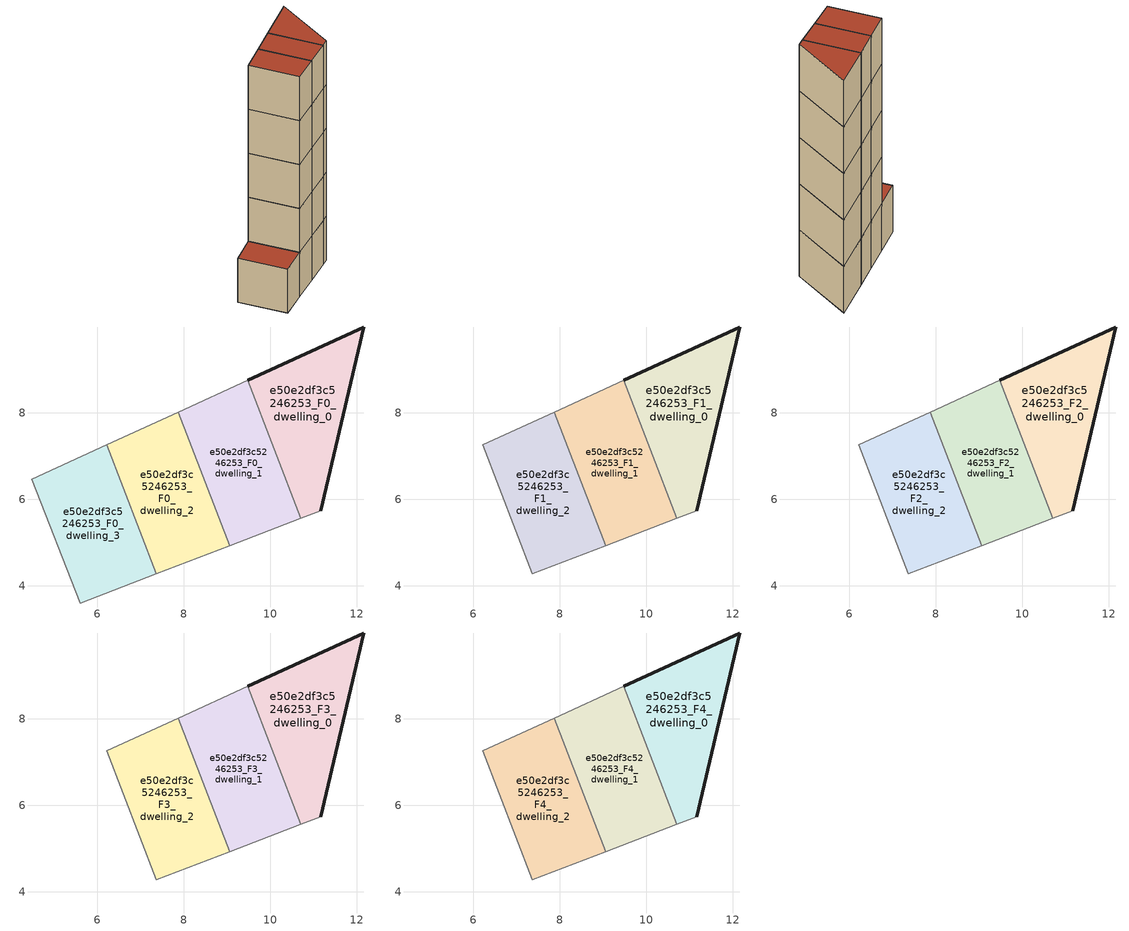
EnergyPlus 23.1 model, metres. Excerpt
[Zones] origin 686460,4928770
e50e2df3c5246253_F0_dwelling_0
 floor ground (EU_floor_Construction): 11.17,5.74 12.17,9.99 9.48,8.75 10.71,5.56 z0
 wall outside (EU_wall_Construction): 9.48,8.75 12.17,9.99 11.17,5.74 z0:3
 wall adiabatic (EU_wall_Construction): 11.17,5.74 10.71,5.56 z0:3
 wall to e50e2df3c5246253_F0_dwelling_1 (EU_wall_Construction): 10.71,5.56 9.48,8.75 z0:3
e50e2df3c5246253_F0_dwelling_1
 floor ground (EU_floor_Construction): 10.71,5.56 9.48,8.75 7.87,8.02 9.06,4.93 z0
 wall adiabatic (EU_wall_Construction): 7.87,8.02 9.48,8.75 / 10.71,5.56 9.06,4.93 z0:3
 wall to e50e2df3c5246253_F0_dwelling_2 (EU_wall_Construction): 9.06,4.93 7.87,8.02 z0:3
e50e2df3c5246253_F0_dwelling_2
 floor ground (EU_floor_Construction): 9.06,4.93 7.87,8.02 6.21,7.26 7.36,4.27 z0
 wall adiabatic (EU_wall_Construction): 6.21,7.26 7.87,8.02 / 9.06,4.93 7.36,4.27 z0:3
 wall to e50e2df3c5246253_F0_dwelling_3 (EU_wall_Construction): 7.36,4.27 6.21,7.26 z0:3
e50e2df3c5246253_F0_dwelling_3
 floor ground (EU_floor_Construction): 7.36,4.27 6.21,7.26 4.48,6.46 5.6,3.6 z0
 wall adiabatic (EU_wall_Construction): 7.36,4.27 5.6,3.6 4.48,6.46 6.21,7.26 z0:3
 roof outside (EU_roof_Construction): 6.21,7.26 7.36,4.27 5.6,3.6 4.48,6.46 z3
e50e2df3c5246253_F1_dwelling_0
 floor to e50e2df3c5246253_F0_dwelling_0 (EU_floor_Construction): 11.17,5.74 12.17,9.99 9.48,8.75 10.71,5.56 z3
 wall outside (EU_wall_Construction): 9.48,8.75 12.17,9.99 11.17,5.74 z3:6
 wall adiabatic (EU_wall_Construction): 11.17,5.74 10.71,5.56 z3:6
 wall to e50e2df3c5246253_F1_dwelling_1 (EU_wall_Construction): 10.71,5.56 9.48,8.75 z3:6
e50e2df3c5246253_F1_dwelling_1
 floor to e50e2df3c5246253_F0_dwelling_1 (EU_floor_Construction): 10.71,5.56 9.48,8.75 7.87,8.02 9.06,4.93 z3
 wall adiabatic (EU_wall_Construction): 7.87,8.02 9.48,8.75 / 10.71,5.56 9.06,4.93 z3:6
 wall to e50e2df3c5246253_F1_dwelling_2 (EU_wall_Construction): 9.06,4.93 7.87,8.02 z3:6
e50e2df3c5246253_F1_dwelling_2
 floor to e50e2df3c5246253_F0_dwelling_2 (EU_floor_Construction): 9.06,4.93 7.87,8.02 6.21,7.26 7.36,4.27 z3
 wall adiabatic (EU_wall_Construction): 9.06,4.93 7.36,4.27 6.21,7.26 7.87,8.02 z3:6
e50e2df3c5246253_F2_dwelling_0
 floor to e50e2df3c5246253_F1_dwelling_0 (EU_floor_Construction): 11.17,5.74 12.17,9.99 9.48,8.75 10.71,5.56 z6
 wall outside (EU_wall_Construction): 9.48,8.75 12.17,9.99 11.17,5.74 z6:9
 wall adiabatic (EU_wall_Construction): 11.17,5.74 10.71,5.56 z6:9
 wall to e50e2df3c5246253_F2_dwelling_1 (EU_wall_Construction): 10.71,5.56 9.48,8.75 z6:9
e50e2df3c5246253_F2_dwelling_1
 floor to e50e2df3c5246253_F1_dwelling_1 (EU_floor_Construction): 10.71,5.56 9.48,8.75 7.87,8.02 9.06,4.93 z6
 wall adiabatic (EU_wall_Construction): 7.87,8.02 9.48,8.75 / 10.71,5.56 9.06,4.93 z6:9
 wall to e50e2df3c5246253_F2_dwelling_2 (EU_wall_Construction): 9.06,4.93 7.87,8.02 z6:9
e50e2df3c5246253_F2_dwelling_2
 floor to e50e2df3c5246253_F1_dwelling_2 (EU_floor_Construction): 9.06,4.93 7.87,8.02 6.21,7.26 7.36,4.27 z6
 wall adiabatic (EU_wall_Construction): 9.06,4.93 7.36,4.27 6.21,7.26 7.87,8.02 z6:9
e50e2df3c5246253_F3_dwelling_0
 floor to e50e2df3c5246253_F2_dwelling_0 (EU_floor_Construction): 11.17,5.74 12.17,9.99 9.48,8.75 10.71,5.56 z9
 wall outside (EU_wall_Construction): 9.48,8.75 12.17,9.99 11.17,5.74 z9:12
 wall adiabatic (EU_wall_Construction): 11.17,5.74 10.71,5.56 z9:12
 wall to e50e2df3c5246253_F3_dwelling_1 (EU_wall_Construction): 10.71,5.56 9.48,8.75 z9:12
e50e2df3c5246253_F3_dwelling_1
 floor to e50e2df3c5246253_F2_dwelling_1 (EU_floor_Construction): 10.71,5.56 9.48,8.75 7.87,8.02 9.06,4.93 z9
 wall adiabatic (EU_wall_Construction): 7.87,8.02 9.48,8.75 / 10.71,5.56 9.06,4.93 z9:12
 wall to e50e2df3c5246253_F3_dwelling_2 (EU_wall_Construction): 9.06,4.93 7.87,8.02 z9:12
e50e2df3c5246253_F3_dwelling_2
 floor to e50e2df3c5246253_F2_dwelling_2 (EU_floor_Construction): 9.06,4.93 7.87,8.02 6.21,7.26 7.36,4.27 z9
 wall adiabatic (EU_wall_Construction): 9.06,4.93 7.36,4.27 6.21,7.26 7.87,8.02 z9:12
e50e2df3c5246253_F4_dwelling_0
 floor to e50e2df3c5246253_F3_dwelling_0 (EU_floor_Construction): 11.17,5.74 12.17,9.99 9.48,8.75 10.71,5.56 z12
 wall outside (EU_wall_Construction): 9.48,8.75 12.17,9.99 11.17,5.74 z12:15
 wall adiabatic (EU_wall_Construction): 11.17,5.74 10.71,5.56 z12:15
 wall to e50e2df3c5246253_F4_dwelling_1 (EU_wall_Construction): 10.71,5.56 9.48,8.75 z12:15
 roof outside (EU_roof_Construction): 12.17,9.99 11.17,5.74 10.71,5.56 9.48,8.75 z15
e50e2df3c5246253_F4_dwelling_1
 floor to e50e2df3c5246253_F3_dwelling_1 (EU_floor_Construction): 10.71,5.56 9.48,8.75 7.87,8.02 9.06,4.93 z12
 wall adiabatic (EU_wall_Construction): 7.87,8.02 9.48,8.75 / 10.71,5.56 9.06,4.93 z12:15
 wall to e50e2df3c5246253_F4_dwelling_2 (EU_wall_Construction): 9.06,4.93 7.87,8.02 z12:15
 roof outside (EU_roof_Construction): 9.48,8.75 10.71,5.56 9.06,4.93 7.87,8.02 z15
e50e2df3c5246253_F4_dwelling_2
 floor to e50e2df3c5246253_F3_dwelling_2 (EU_floor_Construction): 9.06,4.93 7.87,8.02 6.21,7.26 7.36,4.27 z12
 wall adiabatic (EU_wall_Construction): 9.06,4.93 7.36,4.27 6.21,7.26 7.87,8.02 z12:15
 roof outside (EU_roof_Construction): 7.87,8.02 9.06,4.93 7.36,4.27 6.21,7.26 z15
[Building]
EU S2 Campaign: North Axis=0; Terrain=City; Solar Distribution=FullExterior
[Site:Location]
Bologna: Latitude=44.5; Longitude=11.25; Time Zone=1; Elevation=37
[SizingPeriod:WeatherFileDays]
AnnualSizingPeriod: Begin Month=1; Begin Day of Month=1; End Month=12; End Day of Month=31; Day of Week for Start Day=Monday; Use Weather File Daylight Saving Period=No; Use Weather File Rain and Snow Indicators=No
[MATERIAL]
EU_InternalMass_Material: Roughness=MediumRough; Thickness=0.1; Conductivity=1; Density=1800; Specific Heat=900; Thermal Absorptance=0.9; Solar Absorptance=0.7; Visible Absorptance=0.7
[MATERIAL:NOMASS] Roughness=MediumRough; Thermal Absorptance=0.9; Solar Absorptance=0.7; Visible Absorptance=0.7
Name | Thermal Resistance
EU_wall_NoMass | 0.905828
EU_roof_NoMass | 0.37593
EU_floor_NoMass | 0.67114
[CONSTRUCTION]
EU_wall_Construction: EU_wall_NoMass
EU_roof_Construction: EU_roof_NoMass
EU_floor_Construction: EU_floor_NoMass
EU_InternalMass_Construction: EU_InternalMass_Material
[ZONE] Type=1; Multiplier=1; Ceiling Height=autocalculate; Floor Area=autocalculate; Part of Total Floor Area=Yes
Name | Volume
e50e2df3c5246253_F0_dwelling_0; e50e2df3c5246253_F1_dwelling_0; e50e2df3c5246253_F2_dwelling_0; e50e2df3c5246253_F3_dwelling_0; e50e2df3c5246253_F4_dwelling_0 | 17.8044
e50e2df3c5246253_F0_dwelling_1; e50e2df3c5246253_F1_dwelling_1; e50e2df3c5246253_F2_dwelling_1; e50e2df3c5246253_F3_dwelling_1; e50e2df3c5246253_F4_dwelling_1 | 17.8059
e50e2df3c5246253_F0_dwelling_2; e50e2df3c5246253_F1_dwelling_2; e50e2df3c5246253_F2_dwelling_2; e50e2df3c5246253_F3_dwelling_2; e50e2df3c5246253_F4_dwelling_2; e50e2df3c5246253_F0_dwelling_3 | 17.8052
[INTERNALMASS] Construction=EU_InternalMass_Construction
Name | Zone or ZoneList | Surface Area
e50e2df3c5246253_F0_dwelling_0_EU_InternalMass | e50e2df3c5246253_F0_dwelling_0 | 5.93496
e50e2df3c5246253_F0_dwelling_1_EU_InternalMass | e50e2df3c5246253_F0_dwelling_1 | 5.93516
e50e2df3c5246253_F0_dwelling_2_EU_InternalMass | e50e2df3c5246253_F0_dwelling_2 | 5.93466
e50e2df3c5246253_F0_dwelling_3_EU_InternalMass | e50e2df3c5246253_F0_dwelling_3 | 5.9353
e50e2df3c5246253_F1_dwelling_0_EU_InternalMass | e50e2df3c5246253_F1_dwelling_0 | 7.91225
e50e2df3c5246253_F1_dwelling_1_EU_InternalMass | e50e2df3c5246253_F1_dwelling_1 | 7.91235
e50e2df3c5246253_F1_dwelling_2_EU_InternalMass | e50e2df3c5246253_F1_dwelling_2 | 7.91245
e50e2df3c5246253_F2_dwelling_0_EU_InternalMass | e50e2df3c5246253_F2_dwelling_0 | 7.91225
e50e2df3c5246253_F2_dwelling_1_EU_InternalMass | e50e2df3c5246253_F2_dwelling_1 | 7.91235
e50e2df3c5246253_F2_dwelling_2_EU_InternalMass | e50e2df3c5246253_F2_dwelling_2 | 7.91245
e50e2df3c5246253_F3_dwelling_0_EU_InternalMass | e50e2df3c5246253_F3_dwelling_0 | 7.91225
e50e2df3c5246253_F3_dwelling_1_EU_InternalMass | e50e2df3c5246253_F3_dwelling_1 | 7.91235
e50e2df3c5246253_F3_dwelling_2_EU_InternalMass | e50e2df3c5246253_F3_dwelling_2 | 7.91245
e50e2df3c5246253_F4_dwelling_0_EU_InternalMass | e50e2df3c5246253_F4_dwelling_0 | 7.91225
e50e2df3c5246253_F4_dwelling_1_EU_InternalMass | e50e2df3c5246253_F4_dwelling_1 | 7.91235
e50e2df3c5246253_F4_dwelling_2_EU_InternalMass | e50e2df3c5246253_F4_dwelling_2 | 7.91245
[OTHEREQUIPMENT] Fuel Type=Electricity; Design Level Calculation Method=Watts/Area; Power per Zone Floor Area=1; Fraction Latent=0; Fraction Radiant=0; Fraction Lost=0; Carbon Dioxide Generation Rate=0; EndUse Subcategory=EU_Step8_InternalGains
Name | Zone or ZoneList or Space or SpaceList | Schedule
EU_Step8_InternalGain_e50e2df3c5246253_F0_dwelling_0_f000 | e50e2df3c5246253_F0_dwelling_0 | EU_Step8_GainSchedule_e50e2df3c5246253_F0_dwelling_0_f000
EU_Step8_InternalGain_e50e2df3c5246253_F0_dwelling_1_f000 | e50e2df3c5246253_F0_dwelling_1 | EU_Step8_GainSchedule_e50e2df3c5246253_F0_dwelling_1_f000
EU_Step8_InternalGain_e50e2df3c5246253_F0_dwelling_2_f000 | e50e2df3c5246253_F0_dwelling_2 | EU_Step8_GainSchedule_e50e2df3c5246253_F0_dwelling_2_f000
EU_Step8_InternalGain_e50e2df3c5246253_F0_dwelling_3_f000 | e50e2df3c5246253_F0_dwelling_3 | EU_Step8_GainSchedule_e50e2df3c5246253_F0_dwelling_3_f000
EU_Step8_InternalGain_e50e2df3c5246253_F1_dwelling_0_f000 | e50e2df3c5246253_F1_dwelling_0 | EU_Step8_GainSchedule_e50e2df3c5246253_F1_dwelling_0_f000
EU_Step8_InternalGain_e50e2df3c5246253_F1_dwelling_1_f000 | e50e2df3c5246253_F1_dwelling_1 | EU_Step8_GainSchedule_e50e2df3c5246253_F1_dwelling_1_f000
EU_Step8_InternalGain_e50e2df3c5246253_F1_dwelling_2_f000 | e50e2df3c5246253_F1_dwelling_2 | EU_Step8_GainSchedule_e50e2df3c5246253_F1_dwelling_2_f000
EU_Step8_InternalGain_e50e2df3c5246253_F2_dwelling_0_f000 | e50e2df3c5246253_F2_dwelling_0 | EU_Step8_GainSchedule_e50e2df3c5246253_F2_dwelling_0_f000
EU_Step8_InternalGain_e50e2df3c5246253_F2_dwelling_1_f000 | e50e2df3c5246253_F2_dwelling_1 | EU_Step8_GainSchedule_e50e2df3c5246253_F2_dwelling_1_f000
EU_Step8_InternalGain_e50e2df3c5246253_F2_dwelling_2_f000 | e50e2df3c5246253_F2_dwelling_2 | EU_Step8_GainSchedule_e50e2df3c5246253_F2_dwelling_2_f000
EU_Step8_InternalGain_e50e2df3c5246253_F3_dwelling_0_f000 | e50e2df3c5246253_F3_dwelling_0 | EU_Step8_GainSchedule_e50e2df3c5246253_F3_dwelling_0_f000
EU_Step8_InternalGain_e50e2df3c5246253_F3_dwelling_1_f000 | e50e2df3c5246253_F3_dwelling_1 | EU_Step8_GainSchedule_e50e2df3c5246253_F3_dwelling_1_f000
EU_Step8_InternalGain_e50e2df3c5246253_F3_dwelling_2_f000 | e50e2df3c5246253_F3_dwelling_2 | EU_Step8_GainSchedule_e50e2df3c5246253_F3_dwelling_2_f000
EU_Step8_InternalGain_e50e2df3c5246253_F4_dwelling_0_f000 | e50e2df3c5246253_F4_dwelling_0 | EU_Step8_GainSchedule_e50e2df3c5246253_F4_dwelling_0_f000
EU_Step8_InternalGain_e50e2df3c5246253_F4_dwelling_1_f000 | e50e2df3c5246253_F4_dwelling_1 | EU_Step8_GainSchedule_e50e2df3c5246253_F4_dwelling_1_f000
EU_Step8_InternalGain_e50e2df3c5246253_F4_dwelling_2_f000 | e50e2df3c5246253_F4_dwelling_2 | EU_Step8_GainSchedule_e50e2df3c5246253_F4_dwelling_2_f000
[ZONEVENTILATION:DESIGNFLOWRATE] Schedule=EU_AlwaysOn; Design Flow Rate Calculation Method=AirChanges/Hour; Air Changes per Hour=0.73129; Ventilation Type=Natural; Fan Pressure Rise=0; Fan Total Efficiency=1; Constant Term Coefficient=1; Temperature Term Coefficient=0; Velocity Term Coefficient=0; Velocity Squared Term Coefficient=0; Minimum Indoor Temperature=-100; Maximum Indoor Temperature=100; Delta Temperature=-100; Minimum Outdoor Temperature=-100; Maximum Outdoor Temperature=100; Maximum Wind Speed=40
Name | Zone or ZoneList or Space or SpaceList
EU_ConstantAir_e50e2df3c5246253_F0_dwelling_0 | e50e2df3c5246253_F0_dwelling_0
EU_ConstantAir_e50e2df3c5246253_F0_dwelling_1 | e50e2df3c5246253_F0_dwelling_1
EU_ConstantAir_e50e2df3c5246253_F0_dwelling_2 | e50e2df3c5246253_F0_dwelling_2
EU_ConstantAir_e50e2df3c5246253_F0_dwelling_3 | e50e2df3c5246253_F0_dwelling_3
EU_ConstantAir_e50e2df3c5246253_F1_dwelling_0 | e50e2df3c5246253_F1_dwelling_0
EU_ConstantAir_e50e2df3c5246253_F1_dwelling_1 | e50e2df3c5246253_F1_dwelling_1
EU_ConstantAir_e50e2df3c5246253_F1_dwelling_2 | e50e2df3c5246253_F1_dwelling_2
EU_ConstantAir_e50e2df3c5246253_F2_dwelling_0 | e50e2df3c5246253_F2_dwelling_0
EU_ConstantAir_e50e2df3c5246253_F2_dwelling_1 | e50e2df3c5246253_F2_dwelling_1
EU_ConstantAir_e50e2df3c5246253_F2_dwelling_2 | e50e2df3c5246253_F2_dwelling_2
EU_ConstantAir_e50e2df3c5246253_F3_dwelling_0 | e50e2df3c5246253_F3_dwelling_0
EU_ConstantAir_e50e2df3c5246253_F3_dwelling_1 | e50e2df3c5246253_F3_dwelling_1
EU_ConstantAir_e50e2df3c5246253_F3_dwelling_2 | e50e2df3c5246253_F3_dwelling_2
EU_ConstantAir_e50e2df3c5246253_F4_dwelling_0 | e50e2df3c5246253_F4_dwelling_0
EU_ConstantAir_e50e2df3c5246253_F4_dwelling_1 | e50e2df3c5246253_F4_dwelling_1
EU_ConstantAir_e50e2df3c5246253_F4_dwelling_2 | e50e2df3c5246253_F4_dwelling_2
[HVACTEMPLATE:THERMOSTAT] Constant Heating Setpoint=20; Constant Cooling Setpoint=50
EU_HeatOnly_e50e2df3c5246253_F0_dwelling_0; EU_HeatOnly_e50e2df3c5246253_F0_dwelling_1; EU_HeatOnly_e50e2df3c5246253_F0_dwelling_2; EU_HeatOnly_e50e2df3c5246253_F0_dwelling_3; EU_HeatOnly_e50e2df3c5246253_F1_dwelling_0; EU_HeatOnly_e50e2df3c5246253_F1_dwelling_1; EU_HeatOnly_e50e2df3c5246253_F1_dwelling_2; EU_HeatOnly_e50e2df3c5246253_F2_dwelling_0; EU_HeatOnly_e50e2df3c5246253_F2_dwelling_1; EU_HeatOnly_e50e2df3c5246253_F2_dwelling_2; EU_HeatOnly_e50e2df3c5246253_F3_dwelling_0; EU_HeatOnly_e50e2df3c5246253_F3_dwelling_1; EU_HeatOnly_e50e2df3c5246253_F3_dwelling_2; EU_HeatOnly_e50e2df3c5246253_F4_dwelling_0; EU_HeatOnly_e50e2df3c5246253_F4_dwelling_1; EU_HeatOnly_e50e2df3c5246253_F4_dwelling_2
[HVACTEMPLATE:ZONE:IDEALLOADSAIRSYSTEM] System Availability Schedule=EU_AlwaysOn; Maximum Heating Supply Air Temperature=50; Minimum Cooling Supply Air Temperature=13; Maximum Heating Supply Air Humidity Ratio=0.0156; Minimum Cooling Supply Air Humidity Ratio=0.0077; Heating Limit=NoLimit; Cooling Limit=NoLimit; Heating Availability Schedule=EU_AlwaysOn; Cooling Availability Schedule=EU_CoolingOff; Dehumidification Control Type=ConstantSensibleHeatRatio; Cooling Sensible Heat Ratio=0.7; Dehumidification Setpoint=60; Humidification Control Type=None; Humidification Setpoint=30; Outdoor Air Method=None; Outdoor Air Flow Rate per Person=0.00944; Outdoor Air Flow Rate per Zone Floor Area=0; Outdoor Air Flow Rate per Zone=0; Demand Controlled Ventilation Type=None; Outdoor Air Economizer Type=NoEconomizer; Heat Recovery Type=None; Sensible Heat Recovery Effectiveness=0.7; Latent Heat Recovery Effectiveness=0.65
Name | Template Thermostat
e50e2df3c5246253_F0_dwelling_0 | EU_HeatOnly_e50e2df3c5246253_F0_dwelling_0
e50e2df3c5246253_F0_dwelling_1 | EU_HeatOnly_e50e2df3c5246253_F0_dwelling_1
e50e2df3c5246253_F0_dwelling_2 | EU_HeatOnly_e50e2df3c5246253_F0_dwelling_2
e50e2df3c5246253_F0_dwelling_3 | EU_HeatOnly_e50e2df3c5246253_F0_dwelling_3
e50e2df3c5246253_F1_dwelling_0 | EU_HeatOnly_e50e2df3c5246253_F1_dwelling_0
e50e2df3c5246253_F1_dwelling_1 | EU_HeatOnly_e50e2df3c5246253_F1_dwelling_1
e50e2df3c5246253_F1_dwelling_2 | EU_HeatOnly_e50e2df3c5246253_F1_dwelling_2
e50e2df3c5246253_F2_dwelling_0 | EU_HeatOnly_e50e2df3c5246253_F2_dwelling_0
e50e2df3c5246253_F2_dwelling_1 | EU_HeatOnly_e50e2df3c5246253_F2_dwelling_1
e50e2df3c5246253_F2_dwelling_2 | EU_HeatOnly_e50e2df3c5246253_F2_dwelling_2
e50e2df3c5246253_F3_dwelling_0 | EU_HeatOnly_e50e2df3c5246253_F3_dwelling_0
e50e2df3c5246253_F3_dwelling_1 | EU_HeatOnly_e50e2df3c5246253_F3_dwelling_1
e50e2df3c5246253_F3_dwelling_2 | EU_HeatOnly_e50e2df3c5246253_F3_dwelling_2
e50e2df3c5246253_F4_dwelling_0 | EU_HeatOnly_e50e2df3c5246253_F4_dwelling_0
e50e2df3c5246253_F4_dwelling_1 | EU_HeatOnly_e50e2df3c5246253_F4_dwelling_1
e50e2df3c5246253_F4_dwelling_2 | EU_HeatOnly_e50e2df3c5246253_F4_dwelling_2
[SIZING:ZONE] Zone Cooling Design Supply Air Temperature Input Method=SupplyAirTemperature; Zone Cooling Design Supply Air Temperature=13; Zone Heating Design Supply Air Temperature Input Method=SupplyAirTemperature; Zone Heating Design Supply Air Temperature=50; Zone Cooling Design Supply Air Humidity Ratio=0.008; Zone Heating Design Supply Air Humidity Ratio=0.008; Cooling Design Air Flow Method=DesignDay; Cooling Design Air Flow Rate=0; Cooling Minimum Air Flow per Zone Floor Area=0.000762; Cooling Minimum Air Flow=0; Cooling Minimum Air Flow Fraction=0.2; Heating Design Air Flow Method=DesignDay; Heating Design Air Flow Rate=0; Heating Maximum Air Flow per Zone Floor Area=0.002032; Heating Maximum Air Flow=0.141576; Heating Maximum Air Flow Fraction=0.3; Account for Dedicated Outdoor Air System=No; Dedicated Outdoor Air System Control Strategy=NeutralSupplyAir; Dedicated Outdoor Air Low Setpoint Temperature for Design=autosize; Dedicated Outdoor Air High Setpoint Temperature for Design=autosize; Zone Load Sizing Method=Sensible Load Only No Latent Load; Zone Latent Cooling Design Supply Air Humidity Ratio Input Method=HumidityRatioDifference; Zone Cooling Design Supply Air Humidity Ratio Difference=0.005; Zone Latent Heating Design Supply Air Humidity Ratio Input Method=HumidityRatioDifference; Zone Humidification Design Supply Air Humidity Ratio Difference=0.005
e50e2df3c5246253_F0_dwelling_0; e50e2df3c5246253_F0_dwelling_1; e50e2df3c5246253_F0_dwelling_2; e50e2df3c5246253_F0_dwelling_3; e50e2df3c5246253_F1_dwelling_0; e50e2df3c5246253_F1_dwelling_1; e50e2df3c5246253_F1_dwelling_2; e50e2df3c5246253_F2_dwelling_0; e50e2df3c5246253_F2_dwelling_1; e50e2df3c5246253_F2_dwelling_2; e50e2df3c5246253_F3_dwelling_0; e50e2df3c5246253_F3_dwelling_1; e50e2df3c5246253_F3_dwelling_2; e50e2df3c5246253_F4_dwelling_0; e50e2df3c5246253_F4_dwelling_1; e50e2df3c5246253_F4_dwelling_2
[SCHEDULE:CONSTANT]
Name | Hourly Value
EU_AlwaysOn | 1
EU_CoolingOff | 0
[SCHEDULE:FILE] Column Number=1; Rows to Skip at Top=0; Number of Hours of Data=8760; Column Separator=Comma; Interpolate to Timestep=No; Minutes per Item=60; Adjust Schedule for Daylight Savings=Yes
Name | File
EU_Step8_GainSchedule_e50e2df3c5246253_F0_dwelling_0_f000 | ../../schedules/e50e2df3c5246253/e50e2df3c5246253_F0_dwelling_0_f000_gain.csv
EU_Step8_GainSchedule_e50e2df3c5246253_F0_dwelling_1_f000 | ../../schedules/e50e2df3c5246253/e50e2df3c5246253_F0_dwelling_1_f000_gain.csv
EU_Step8_GainSchedule_e50e2df3c5246253_F0_dwelling_2_f000 | ../../schedules/e50e2df3c5246253/e50e2df3c5246253_F0_dwelling_2_f000_gain.csv
EU_Step8_GainSchedule_e50e2df3c5246253_F0_dwelling_3_f000 | ../../schedules/e50e2df3c5246253/e50e2df3c5246253_F0_dwelling_3_f000_gain.csv
EU_Step8_GainSchedule_e50e2df3c5246253_F1_dwelling_0_f000 | ../../schedules/e50e2df3c5246253/e50e2df3c5246253_F1_dwelling_0_f000_gain.csv
EU_Step8_GainSchedule_e50e2df3c5246253_F1_dwelling_1_f000 | ../../schedules/e50e2df3c5246253/e50e2df3c5246253_F1_dwelling_1_f000_gain.csv
EU_Step8_GainSchedule_e50e2df3c5246253_F1_dwelling_2_f000 | ../../schedules/e50e2df3c5246253/e50e2df3c5246253_F1_dwelling_2_f000_gain.csv
EU_Step8_GainSchedule_e50e2df3c5246253_F2_dwelling_0_f000 | ../../schedules/e50e2df3c5246253/e50e2df3c5246253_F2_dwelling_0_f000_gain.csv
EU_Step8_GainSchedule_e50e2df3c5246253_F2_dwelling_1_f000 | ../../schedules/e50e2df3c5246253/e50e2df3c5246253_F2_dwelling_1_f000_gain.csv
EU_Step8_GainSchedule_e50e2df3c5246253_F2_dwelling_2_f000 | ../../schedules/e50e2df3c5246253/e50e2df3c5246253_F2_dwelling_2_f000_gain.csv
EU_Step8_GainSchedule_e50e2df3c5246253_F3_dwelling_0_f000 | ../../schedules/e50e2df3c5246253/e50e2df3c5246253_F3_dwelling_0_f000_gain.csv
EU_Step8_GainSchedule_e50e2df3c5246253_F3_dwelling_1_f000 | ../../schedules/e50e2df3c5246253/e50e2df3c5246253_F3_dwelling_1_f000_gain.csv
EU_Step8_GainSchedule_e50e2df3c5246253_F3_dwelling_2_f000 | ../../schedules/e50e2df3c5246253/e50e2df3c5246253_F3_dwelling_2_f000_gain.csv
EU_Step8_GainSchedule_e50e2df3c5246253_F4_dwelling_0_f000 | ../../schedules/e50e2df3c5246253/e50e2df3c5246253_F4_dwelling_0_f000_gain.csv
EU_Step8_GainSchedule_e50e2df3c5246253_F4_dwelling_1_f000 | ../../schedules/e50e2df3c5246253/e50e2df3c5246253_F4_dwelling_1_f000_gain.csv
EU_Step8_GainSchedule_e50e2df3c5246253_F4_dwelling_2_f000 | ../../schedules/e50e2df3c5246253/e50e2df3c5246253_F4_dwelling_2_f000_gain.csv
